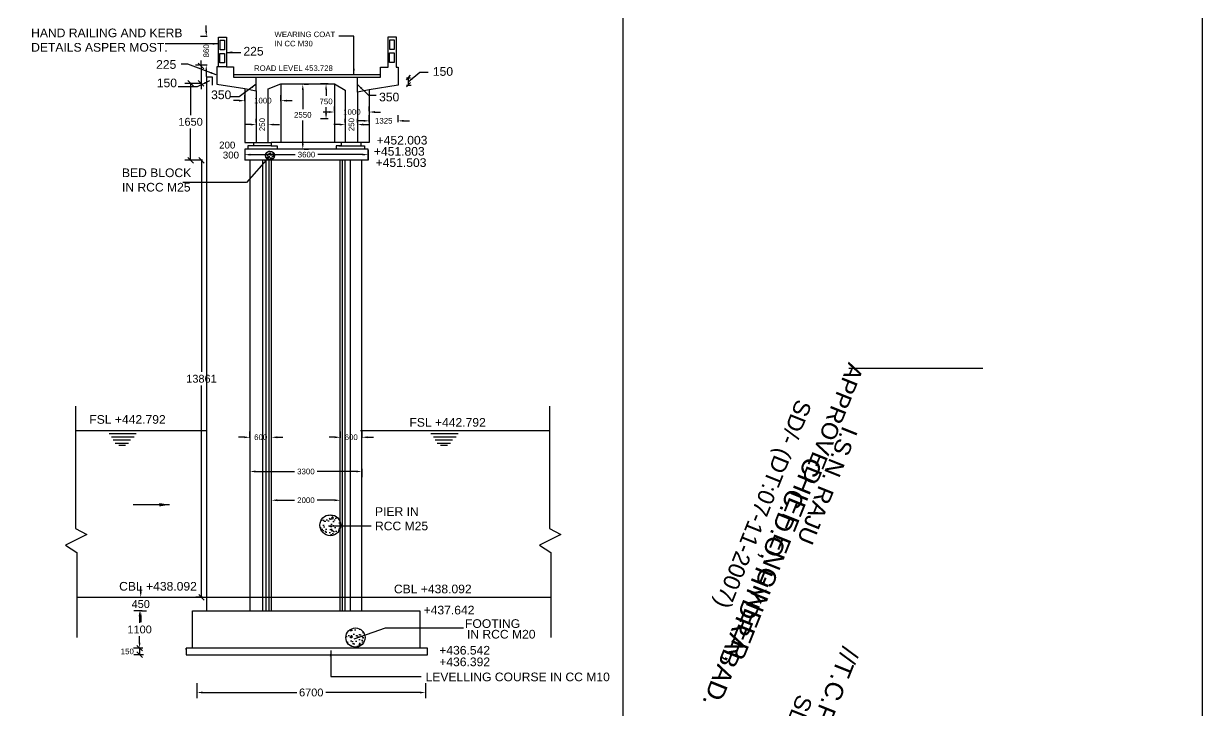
# Model space of a CAD drawing. Header units: inches. Extents: x 20242.6 to 20339.4, y 17527.6 to 17591.9.
# Drawn here: x 20301.82 to 20339.44, y 17546.74 to 17568.67 of the extents above; entities that cross this region are included whole.
import ezdxf

# ---------------------------------------------------------------- set-up
doc = ezdxf.new("R2010")
doc.units = ezdxf.units.IN
doc.header["$MEASUREMENT"] = 0
for name, color, linetype in [('DIMENSION', 255, 'Continuous'), ('DRAWING', 2, 'Continuous'), ('TEXT', 255, 'Continuous'), ('TXT', 7, 'Continuous'), ('TXT @ 1', 7, 'Continuous')]:
    doc.layers.add(name, color=color, linetype=linetype)
doc.styles.add('Notes', font='arial.ttf', dxfattribs={"height": 0.1})
doc.styles.get("Standard").update_dxf_attribs({"font": 'arial.ttf'})
doc.dimstyles.get("Standard").update_dxf_attribs({"dimtxt": 0.18, "dimasz": 0.18, "dimexe": 0.18, "dimexo": 0.0625, "dimgap": 0.09, "dimtad": 0, "dimtih": 1, "dimtoh": 1, "dimdec": 4, "dimzin": 0, "dimdsep": 46, "dimtxsty": 'Standard', "dimcen": 0.09, "dimadec": 0, "dimazin": 0, "dimtfac": 1, "dimtdec": 4, "dimtofl": 0, "dimtmove": 0, "dimatfit": 3, "dimfxl": 1, "dimtolj": 1, "dimtzin": 0, "dimarcsym": 0})
pattern_1 = [(50, (938.00174, -1251.65035), (0.3586300913, -0.0313760675), [0.0375, -0.4125]), (355, (938.00174, -1251.65035), (-0.069375667, 0.376096067), [0.03, -0.33]), (100.4514, (938.03163, -1251.65297), (0.289254691, 0.344719771), [0.031870095, -0.350571056]), (46.1842, (938.00174, -1251.55035), (0.533620524, -0.082759507), [0.05625, -0.61875]), (96.6356, (938.0462, -1251.55725), (0.467331353, 0.487058935), [0.047805144, -0.5258565]), (351.1842, (938.00174, -1251.55035), (0.467330973, 0.4870593), [0.045, -0.495]), (21, (938.05174, -1251.57535), (0.298453526, -0.2013094453), [0.0375, -0.4125]), (326, (938.05174, -1251.57535), (0.121657666, 0.3625750225), [0.03, -0.33]), (71.4514, (938.0766, -1251.59213), (0.4201113143, 0.1612652484), [0.031870095, -0.350571056]), (37.5, (938.00174, -1251.65035), (0.00607992766, 0.1664469269), [0, -0.326, 0, -0.335, 0, -0.33125]), (7.5, (938.00174, -1251.65035), (0.1315347687, 0.197205856), [0, -0.191, 0, -0.3185, 0, -0.12625]), (327.5, (937.89024, -1251.65035), (0.2669112181, -0.0112774359), [0, -0.125, 0, -0.39, 0, -0.5175]), (317.5, (937.84024, -1251.65035), (0.2915930847, 0.0500524912), [0, -0.1625, 0, -0.259, 0, -0.3675])]

# ---------------------------------------------------------------- blocks, each defined once
blk = doc.blocks.new('_Oblique')
at = {"color": 0, "linetype": 'ByBlock', "lineweight": -2}
blk.add_line((-0.5, -0.5), (0.5, 0.5), dxfattribs=at)
blk = doc.blocks.new('*D108')
at = {"layer": 'Defpoints', "color": 0, "transparency": 16777216}
for p in [(20305.666, 17549.917), (20305.526, 17548.726), (20305.666, 17548.726)]:
    blk.add_point(p, dxfattribs=at)
at = {"layer": 'DIMENSION', "color": 0, "lineweight": -2, "transparency": 16777216}
for p, q in [((20305.603, 17549.917), (20305.346, 17549.917)), ((20305.526, 17549.737), (20305.526, 17549.539)), ((20305.526, 17548.906), (20305.526, 17549.104)), ((20305.603, 17548.726), (20305.346, 17548.726))]:
    blk.add_line(p, q, dxfattribs=at)
at = {"layer": 'DIMENSION', "color": 0, "transparency": 16777216}
for points in [[(20305.496, 17549.737), (20305.556, 17549.737), (20305.526, 17549.917)], [(20305.496, 17548.906), (20305.556, 17548.906), (20305.526, 17548.726)]]:
    blk.add_solid(points, dxfattribs=at)
at = {"layer": 'DIMENSION', "color": 0, "transparency": 16777216, "insert": (20305.526, 17549.322), "char_height": 0.25, "attachment_point": 5}
blk.add_mtext('\\A1;1100', dxfattribs=at)
blk = doc.blocks.new('*D109')
at = {"layer": 'Defpoints', "color": 0, "transparency": 16777216}
for p in [(20308.882, 17564.69), (20312.82, 17564.69), (20312.82, 17564.483)]:
    blk.add_point(p, dxfattribs=at)
at = {"layer": 'DIMENSION', "color": 0, "lineweight": -2, "transparency": 16777216}
for p, q in [((20308.882, 17564.628), (20308.882, 17564.303)), ((20309.062, 17564.483), (20310.493, 17564.483)), ((20312.64, 17564.483), (20311.209, 17564.483)), ((20312.82, 17564.628), (20312.82, 17564.303))]:
    blk.add_line(p, q, dxfattribs=at)
at = {"layer": 'DIMENSION', "color": 0, "transparency": 16777216}
for points in [[(20309.062, 17564.513), (20309.062, 17564.453), (20308.882, 17564.483)], [(20312.64, 17564.513), (20312.64, 17564.453), (20312.82, 17564.483)]]:
    blk.add_solid(points, dxfattribs=at)
at = {"layer": 'DIMENSION', "color": 0, "transparency": 16777216, "insert": (20310.851, 17564.483), "char_height": 0.18, "attachment_point": 5}
blk.add_mtext('\\A1;3600', dxfattribs=at)
blk = doc.blocks.new('*D110')
at = {"layer": 'Defpoints', "color": 0, "transparency": 16777216}
for p in [(20309.043, 17555.381), (20309.736, 17555.459), (20309.736, 17555.381)]:
    blk.add_point(p, dxfattribs=at)
at = {"layer": 'DIMENSION', "color": 0, "lineweight": -2, "transparency": 16777216}
for p, q in [((20308.863, 17555.459), (20308.683, 17555.459)), ((20309.043, 17555.443), (20309.043, 17555.639)), ((20309.736, 17555.443), (20309.736, 17555.639)), ((20309.916, 17555.459), (20310.096, 17555.459))]:
    blk.add_line(p, q, dxfattribs=at)
at = {"layer": 'DIMENSION', "color": 0, "transparency": 16777216}
for points in [[(20308.863, 17555.489), (20308.863, 17555.429), (20309.043, 17555.459)], [(20309.916, 17555.489), (20309.916, 17555.429), (20309.736, 17555.459)]]:
    blk.add_solid(points, dxfattribs=at)
at = {"layer": 'DIMENSION', "color": 0, "transparency": 16777216, "insert": (20309.39, 17555.459), "char_height": 0.18, "attachment_point": 5}
blk.add_mtext('\\A1;600', dxfattribs=at)
blk = doc.blocks.new('*D111')
at = {"layer": 'Defpoints', "color": 0, "transparency": 16777216}
for p in [(20309.046, 17554.515), (20312.619, 17554.515), (20312.619, 17554.367)]:
    blk.add_point(p, dxfattribs=at)
at = {"layer": 'DIMENSION', "color": 0, "lineweight": -2, "transparency": 16777216}
for p, q in [((20309.046, 17554.452), (20309.046, 17554.187)), ((20309.226, 17554.367), (20310.474, 17554.367)), ((20312.439, 17554.367), (20311.191, 17554.367)), ((20312.619, 17554.452), (20312.619, 17554.187))]:
    blk.add_line(p, q, dxfattribs=at)
at = {"layer": 'DIMENSION', "color": 0, "transparency": 16777216}
for points in [[(20309.226, 17554.397), (20309.226, 17554.337), (20309.046, 17554.367)], [(20312.439, 17554.397), (20312.439, 17554.337), (20312.619, 17554.367)]]:
    blk.add_solid(points, dxfattribs=at)
at = {"layer": 'DIMENSION', "color": 0, "transparency": 16777216, "insert": (20310.833, 17554.367), "char_height": 0.18, "attachment_point": 5}
blk.add_mtext('\\A1;3300', dxfattribs=at)
blk = doc.blocks.new('*D112')
at = {"layer": 'Defpoints', "color": 0, "transparency": 16777216}
for p in [(20311.931, 17553.448), (20309.736, 17553.2), (20311.931, 17553.2)]:
    blk.add_point(p, dxfattribs=at)
at = {"layer": 'DIMENSION', "color": 0, "lineweight": -2, "transparency": 16777216}
for p, q in [((20309.736, 17553.263), (20309.736, 17553.628)), ((20309.916, 17553.448), (20310.473, 17553.448)), ((20311.751, 17553.448), (20311.193, 17553.448)), ((20311.931, 17553.263), (20311.931, 17553.628))]:
    blk.add_line(p, q, dxfattribs=at)
at = {"layer": 'DIMENSION', "color": 0, "transparency": 16777216}
for points in [[(20309.916, 17553.478), (20309.916, 17553.418), (20309.736, 17553.448)], [(20311.751, 17553.478), (20311.751, 17553.418), (20311.931, 17553.448)]]:
    blk.add_solid(points, dxfattribs=at)
at = {"layer": 'DIMENSION', "color": 0, "transparency": 16777216, "insert": (20310.833, 17553.448), "char_height": 0.18, "attachment_point": 5}
blk.add_mtext('\\A1;2000', dxfattribs=at)
blk = doc.blocks.new('*D113')
at = {"layer": 'Defpoints', "color": 0, "transparency": 16777216}
for p in [(20313.777, 17565.563), (20312.857, 17565.459), (20313.777, 17565.459)]:
    blk.add_point(p, dxfattribs=at)
at = {"layer": 'DIMENSION', "color": 0, "lineweight": -2, "transparency": 16777216}
for p, q in [((20312.677, 17565.563), (20312.497, 17565.563)), ((20312.857, 17565.521), (20312.857, 17565.743)), ((20313.777, 17565.521), (20313.777, 17565.743)), ((20313.957, 17565.563), (20314.137, 17565.563))]:
    blk.add_line(p, q, dxfattribs=at)
at = {"layer": 'DIMENSION', "color": 0, "transparency": 16777216}
for points in [[(20312.677, 17565.593), (20312.677, 17565.533), (20312.857, 17565.563)], [(20313.957, 17565.593), (20313.957, 17565.533), (20313.777, 17565.563)]]:
    blk.add_solid(points, dxfattribs=at)
at = {"layer": 'DIMENSION', "color": 0, "transparency": 16777216, "insert": (20313.317, 17565.563), "char_height": 0.18, "attachment_point": 5}
blk.add_mtext('\\A1;1325', dxfattribs=at)
blk = doc.blocks.new('*D127')
at = {"layer": 'Defpoints', "color": 0, "transparency": 16777216}
for p in [(20311.746, 17565.809), (20312.854, 17565.844), (20312.854, 17565.809)]:
    blk.add_point(p, dxfattribs=at)
at = {"layer": 'DIMENSION', "color": 0, "lineweight": -2, "transparency": 16777216}
for p, q in [((20311.746, 17565.872), (20311.746, 17566.024)), ((20312.854, 17565.872), (20312.854, 17566.024)), ((20311.566, 17565.844), (20311.386, 17565.844)), ((20313.034, 17565.844), (20313.214, 17565.844))]:
    blk.add_line(p, q, dxfattribs=at)
at = {"layer": 'DIMENSION', "color": 0, "transparency": 16777216}
for points in [[(20311.566, 17565.874), (20311.566, 17565.814), (20311.746, 17565.844)], [(20313.034, 17565.874), (20313.034, 17565.814), (20312.854, 17565.844)]]:
    blk.add_solid(points, dxfattribs=at)
at = {"layer": 'DIMENSION', "color": 0, "transparency": 16777216, "insert": (20312.3, 17565.844), "char_height": 0.18, "attachment_point": 5}
blk.add_mtext('\\A1;1000', dxfattribs=at)
blk = doc.blocks.new('*D114')
at = {"layer": 'Defpoints', "color": 0, "transparency": 16777216}
for p in [(20310.716, 17566.731), (20310.716, 17564.657), (20310.733, 17564.657)]:
    blk.add_point(p, dxfattribs=at)
at = {"layer": 'DIMENSION', "color": 0, "lineweight": -2, "transparency": 16777216}
for p, q in [((20310.779, 17566.731), (20310.913, 17566.731)), ((20310.733, 17566.551), (20310.733, 17565.936)), ((20310.733, 17564.837), (20310.733, 17565.572)), ((20310.779, 17564.657), (20310.913, 17564.657))]:
    blk.add_line(p, q, dxfattribs=at)
at = {"layer": 'DIMENSION', "color": 0, "transparency": 16777216}
for points in [[(20310.703, 17566.551), (20310.763, 17566.551), (20310.733, 17566.731)], [(20310.703, 17564.837), (20310.763, 17564.837), (20310.733, 17564.657)]]:
    blk.add_solid(points, dxfattribs=at)
at = {"layer": 'DIMENSION', "color": 0, "transparency": 16777216, "insert": (20310.733, 17565.754), "char_height": 0.18, "attachment_point": 5}
blk.add_mtext('\\A1;2550', dxfattribs=at)
blk = doc.blocks.new('*D115')
at = {"layer": 'Defpoints', "color": 0, "transparency": 16777216}
for p in [(20307.75, 17568.252), (20307.653, 17567.343), (20307.75, 17567.343)]:
    blk.add_point(p, dxfattribs=at)
at = {"layer": 'DIMENSION', "color": 0, "lineweight": -2, "transparency": 16777216}
for p, q in [((20307.653, 17568.432), (20307.653, 17568.612)), ((20307.687, 17568.252), (20307.473, 17568.252)), ((20307.687, 17567.343), (20307.473, 17567.343)), ((20307.653, 17567.163), (20307.653, 17566.983))]:
    blk.add_line(p, q, dxfattribs=at)
at = {"layer": 'DIMENSION', "color": 0, "transparency": 16777216}
for points in [[(20307.623, 17568.432), (20307.683, 17568.432), (20307.653, 17568.252)], [(20307.623, 17567.163), (20307.683, 17567.163), (20307.653, 17567.343)]]:
    blk.add_solid(points, dxfattribs=at)
at = {"layer": 'DIMENSION', "color": 0, "transparency": 16777216, "insert": (20307.653, 17567.797), "char_height": 0.18, "attachment_point": 5, "rotation": 90}
blk.add_mtext('\\A1;860', dxfattribs=at)
blk = doc.blocks.new('*D120')
at = {"layer": 'Defpoints', "color": 0, "transparency": 16777216}
for p in [(20307.596, 17564.302), (20307.501, 17550.351), (20307.596, 17550.351)]:
    blk.add_point(p, dxfattribs=at)
at = {"layer": 'DIMENSION', "color": 0, "lineweight": -2, "transparency": 16777216}
for p, q in [((20307.534, 17564.302), (20307.321, 17564.302)), ((20307.501, 17564.302), (20307.501, 17557.544)), ((20307.501, 17550.351), (20307.501, 17557.109)), ((20307.534, 17550.351), (20307.321, 17550.351))]:
    blk.add_line(p, q, dxfattribs=at)
at = {"layer": 'DIMENSION', "color": 0, "lineweight": -2, "transparency": 16777216, "xscale": 0.18, "yscale": 0.18, "zscale": 0.18}
for p, rotation in [((20307.501, 17564.302), 90), ((20307.501, 17550.351), 270)]:
    blk.add_blockref('_Oblique', p, dxfattribs=dict(at, rotation=rotation))
at = {"layer": 'DIMENSION', "color": 0, "transparency": 16777216, "insert": (20307.501, 17557.327), "char_height": 0.25, "attachment_point": 5}
blk.add_mtext('\\A1;13861', dxfattribs=at)
blk = doc.blocks.new('*D121')
at = {"layer": 'Defpoints', "color": 0, "transparency": 16777216}
for p in [(20305.629, 17550.346), (20305.524, 17549.917), (20305.562, 17549.917)]:
    blk.add_point(p, dxfattribs=at)
at = {"layer": 'DIMENSION', "color": 0, "lineweight": -2, "transparency": 16777216}
for p, q in [((20305.562, 17550.526), (20305.562, 17550.706)), ((20305.567, 17550.346), (20305.382, 17550.346)), ((20305.562, 17549.737), (20305.562, 17549.557)), ((20305.587, 17549.917), (20305.742, 17549.917))]:
    blk.add_line(p, q, dxfattribs=at)
at = {"layer": 'DIMENSION', "color": 0, "transparency": 16777216}
for points in [[(20305.532, 17550.526), (20305.592, 17550.526), (20305.562, 17550.346)], [(20305.532, 17549.737), (20305.592, 17549.737), (20305.562, 17549.917)]]:
    blk.add_solid(points, dxfattribs=at)
at = {"layer": 'DIMENSION', "color": 0, "transparency": 16777216, "insert": (20305.562, 17550.132), "char_height": 0.25, "attachment_point": 5}
blk.add_mtext('\\A1;450', dxfattribs=at)
blk = doc.blocks.new('*D122')
at = {"layer": 'Defpoints', "color": 0, "transparency": 16777216}
for p in [(20311.933, 17555.381), (20312.625, 17555.459), (20312.625, 17555.381)]:
    blk.add_point(p, dxfattribs=at)
at = {"layer": 'DIMENSION', "color": 0, "lineweight": -2, "transparency": 16777216}
for p, q in [((20311.753, 17555.459), (20311.573, 17555.459)), ((20311.933, 17555.443), (20311.933, 17555.639)), ((20312.625, 17555.443), (20312.625, 17555.639)), ((20312.805, 17555.459), (20312.985, 17555.459))]:
    blk.add_line(p, q, dxfattribs=at)
at = {"layer": 'DIMENSION', "color": 0, "transparency": 16777216}
for points in [[(20311.753, 17555.489), (20311.753, 17555.429), (20311.933, 17555.459)], [(20312.805, 17555.489), (20312.805, 17555.429), (20312.625, 17555.459)]]:
    blk.add_solid(points, dxfattribs=at)
at = {"layer": 'DIMENSION', "color": 0, "transparency": 16777216, "insert": (20312.279, 17555.459), "char_height": 0.18, "attachment_point": 5}
blk.add_mtext('\\A1;600', dxfattribs=at)
blk = doc.blocks.new('*D123')
at = {"layer": 'Defpoints', "color": 0, "transparency": 16777216}
for p in [(20307.357, 17547.672), (20314.649, 17547.672), (20314.649, 17547.31)]:
    blk.add_point(p, dxfattribs=at)
at = {"layer": 'DIMENSION', "color": 0, "lineweight": -2, "transparency": 16777216}
for p, q in [((20307.357, 17547.61), (20307.357, 17547.13)), ((20314.649, 17547.61), (20314.649, 17547.13)), ((20307.537, 17547.31), (20310.54, 17547.31)), ((20314.469, 17547.31), (20311.467, 17547.31))]:
    blk.add_line(p, q, dxfattribs=at)
at = {"layer": 'DIMENSION', "color": 0, "transparency": 16777216}
for points in [[(20307.537, 17547.34), (20307.537, 17547.28), (20307.357, 17547.31)], [(20314.469, 17547.34), (20314.469, 17547.28), (20314.649, 17547.31)]]:
    blk.add_solid(points, dxfattribs=at)
at = {"layer": 'DIMENSION', "color": 0, "transparency": 16777216, "insert": (20311.003, 17547.31), "char_height": 0.25, "attachment_point": 5}
blk.add_mtext('\\A1;6700', dxfattribs=at)
blk = doc.blocks.new('*D124')
at = {"layer": 'Defpoints', "color": 0, "transparency": 16777216}
for p in [(20309.249, 17565.443), (20309.629, 17565.443), (20309.629, 17565.443)]:
    blk.add_point(p, dxfattribs=at)
at = {"layer": 'DIMENSION', "color": 0, "lineweight": -2, "transparency": 16777216}
for p, q in [((20309.249, 17565.505), (20309.249, 17565.623)), ((20309.629, 17565.505), (20309.629, 17565.623)), ((20309.069, 17565.443), (20308.889, 17565.443)), ((20309.809, 17565.443), (20309.989, 17565.443))]:
    blk.add_line(p, q, dxfattribs=at)
at = {"layer": 'DIMENSION', "color": 0, "transparency": 16777216}
for points in [[(20309.069, 17565.473), (20309.069, 17565.413), (20309.249, 17565.443)], [(20309.809, 17565.473), (20309.809, 17565.413), (20309.629, 17565.443)]]:
    blk.add_solid(points, dxfattribs=at)
at = {"layer": 'DIMENSION', "color": 0, "transparency": 16777216, "insert": (20309.439, 17565.443), "char_height": 0.18, "attachment_point": 5, "rotation": 90}
blk.add_mtext('\\A1;250', dxfattribs=at)
blk = doc.blocks.new('*D125')
at = {"layer": 'Defpoints', "color": 0, "transparency": 16777216}
for p in [(20308.883, 17566.124), (20310.035, 17566.207), (20310.035, 17566.124)]:
    blk.add_point(p, dxfattribs=at)
at = {"layer": 'DIMENSION', "color": 0, "lineweight": -2, "transparency": 16777216}
for p, q in [((20308.883, 17566.186), (20308.883, 17566.387)), ((20310.035, 17566.186), (20310.035, 17566.387)), ((20308.703, 17566.207), (20308.523, 17566.207)), ((20310.215, 17566.207), (20310.395, 17566.207))]:
    blk.add_line(p, q, dxfattribs=at)
at = {"layer": 'DIMENSION', "color": 0, "transparency": 16777216}
for points in [[(20308.703, 17566.237), (20308.703, 17566.177), (20308.883, 17566.207)], [(20310.215, 17566.237), (20310.215, 17566.177), (20310.035, 17566.207)]]:
    blk.add_solid(points, dxfattribs=at)
at = {"layer": 'DIMENSION', "color": 0, "transparency": 16777216, "insert": (20309.459, 17566.207), "char_height": 0.18, "attachment_point": 5}
blk.add_mtext('\\A1;1000', dxfattribs=at)
blk = doc.blocks.new('*D126')
at = {"layer": 'Defpoints', "color": 0, "transparency": 16777216}
for p in [(20312.088, 17565.443), (20312.483, 17565.443), (20312.483, 17565.443)]:
    blk.add_point(p, dxfattribs=at)
at = {"layer": 'DIMENSION', "color": 0, "lineweight": -2, "transparency": 16777216}
for p, q in [((20312.088, 17565.505), (20312.088, 17565.623)), ((20312.483, 17565.505), (20312.483, 17565.623)), ((20311.908, 17565.443), (20311.728, 17565.443)), ((20312.663, 17565.443), (20312.843, 17565.443))]:
    blk.add_line(p, q, dxfattribs=at)
at = {"layer": 'DIMENSION', "color": 0, "transparency": 16777216}
for points in [[(20311.908, 17565.473), (20311.908, 17565.413), (20312.088, 17565.443)], [(20312.663, 17565.473), (20312.663, 17565.413), (20312.483, 17565.443)]]:
    blk.add_solid(points, dxfattribs=at)
at = {"layer": 'DIMENSION', "color": 0, "transparency": 16777216, "insert": (20312.286, 17565.443), "char_height": 0.18, "attachment_point": 5, "rotation": 90}
blk.add_mtext('\\A1;250', dxfattribs=at)
blk = doc.blocks.new('*D128')
at = {"layer": 'Defpoints', "color": 0, "transparency": 16777216}
for p in [(20311.606, 17566.744), (20311.476, 17565.622), (20311.606, 17565.622)]:
    blk.add_point(p, dxfattribs=at)
at = {"layer": 'DIMENSION', "color": 0, "lineweight": -2, "transparency": 16777216}
for p, q in [((20311.544, 17566.744), (20311.296, 17566.744)), ((20311.476, 17566.564), (20311.476, 17566.365)), ((20311.476, 17565.802), (20311.476, 17566.001)), ((20311.544, 17565.622), (20311.296, 17565.622))]:
    blk.add_line(p, q, dxfattribs=at)
at = {"layer": 'DIMENSION', "color": 0, "transparency": 16777216}
for points in [[(20311.446, 17566.564), (20311.506, 17566.564), (20311.476, 17566.744)], [(20311.446, 17565.802), (20311.506, 17565.802), (20311.476, 17565.622)]]:
    blk.add_solid(points, dxfattribs=at)
at = {"layer": 'DIMENSION', "color": 0, "transparency": 16777216, "insert": (20311.476, 17566.183), "char_height": 0.18, "attachment_point": 5}
blk.add_mtext('\\A1;750', dxfattribs=at)
blk = doc.blocks.new('*D137')
at = {"layer": 'Defpoints', "color": 0, "transparency": 16777216}
for p in [(20307.564, 17566.759), (20307.153, 17564.302), (20307.564, 17564.302)]:
    blk.add_point(p, dxfattribs=at)
at = {"layer": 'DIMENSION', "color": 0, "lineweight": -2, "transparency": 16777216}
for p, q in [((20307.501, 17566.759), (20306.973, 17566.759)), ((20307.153, 17566.759), (20307.153, 17565.748)), ((20307.153, 17564.302), (20307.153, 17565.313)), ((20307.501, 17564.302), (20306.973, 17564.302))]:
    blk.add_line(p, q, dxfattribs=at)
at = {"layer": 'DIMENSION', "color": 0, "lineweight": -2, "transparency": 16777216, "xscale": 0.18, "yscale": 0.18, "zscale": 0.18}
for p, rotation in [((20307.153, 17566.759), 90), ((20307.153, 17564.302), 270)]:
    blk.add_blockref('_Oblique', p, dxfattribs=dict(at, rotation=rotation))
at = {"layer": 'DIMENSION', "color": 0, "transparency": 16777216, "insert": (20307.153, 17565.531), "char_height": 0.25, "attachment_point": 5}
blk.add_mtext('\\A1;1650', dxfattribs=at)

msp = doc.modelspace()

# ---------------------------------------------------------------- hatches: boundary and pattern name
at = {"layer": 'DIMENSION'}
h = msp.add_hatch(dxfattribs=at)
h.set_pattern_fill('AR-CONC', color=256, style=0)
h.set_pattern_definition([(50, (938.002, -1251.6504), (7.1726018, -0.6275213), [0.75, -8.25]), (355, (938.002, -1251.65), (-1.3875133, 7.5219213), [0.6, -6.6]), (100.4514, (938.5995, -1251.7026), (5.7850938, 6.8943954), [0.6374019, -7.0114211]), (46.1842, (938.002, -1249.65), (10.6724105, -1.65519), [1.125, -12.375]), (96.6356, (938.891, -1249.788), (9.346627, 9.7411787), [0.956103, -10.51713]), (351.1842, (938.002, -1249.65), (9.3466195, 9.741186), [0.9, -9.9]), (21, (939.002, -1250.1504), (5.9690705, -4.0261889), [0.75, -8.25]), (326, (939.002, -1250.15), (2.4331533, 7.2515005), [0.6, -6.6]), (71.4514, (939.499, -1250.486), (8.4022263, 3.225305), [0.6374019, -7.0114211]), (37.5, (938.0017, -1251.6504), (0.12159855, 3.32893854), [0, -6.52, 0, -6.7, 0, -6.625]), (7.5, (938.0017, -1251.6504), (2.63069537, 3.9441171), [0, -3.82, 0, -6.37, 0, -2.525]), (327.5, (935.7717, -1251.6504), (5.33822436, -0.22554872), [0, -2.5, 0, -7.8, 0, -10.35]), (317.5, (934.7717, -1251.6504), (5.8318617, 1.0010498), [0, -3.25, 0, -5.18, 0, -7.35])])
edge = h.paths.add_edge_path()
edge.add_arc((20311.61208, 17552.65057), 0.33309, 0, 360)
h = msp.add_hatch(dxfattribs=at)
h.set_pattern_fill('AR-CONC', color=256, scale=0.05, style=0)
h.set_pattern_definition(pattern_1)
edge = h.paths.add_edge_path()
edge.add_arc((20311.61208, 17552.65057), 0.33309, 0, 360)
at = {"layer": 'DRAWING'}
h = msp.add_hatch(dxfattribs=at)
h.set_pattern_fill('AR-CONC', color=256, scale=0.025, style=0)
h.set_pattern_definition([(50, (938.00174, -1251.65035), (0.17931504565, -0.01568803375), [0.01875, -0.20625]), (355, (938.00174, -1251.65035), (-0.0346878334, 0.1880480334), [0.015, -0.165]), (100.4514, (938.01669, -1251.65166), (0.1446273454, 0.1723598855), [0.0159350475, -0.175285528]), (46.1842, (938.00174, -1251.60035), (0.2668102622, -0.0413797536), [0.028125, -0.309375]), (96.6356, (938.02398, -1251.6038), (0.2336656764, 0.2435294677), [0.023902572, -0.26292825]), (351.1842, (938.00174, -1251.60035), (0.2336654863, 0.2435296502), [0.0225, -0.2475]), (21, (938.02674, -1251.61285), (0.149226763, -0.1006547227), [0.01875, -0.20625]), (326, (938.02674, -1251.61285), (0.060828833, 0.1812875113), [0.015, -0.165]), (71.4514, (938.03918, -1251.62124), (0.2100556571, 0.0806326242), [0.0159350475, -0.175285528]), (37.5, (938.001744, -1251.65035), (0.00303996383, 0.08322346346), [0, -0.163, 0, -0.1675, 0, -0.165625]), (7.5, (938.00174, -1251.65035), (0.06576738436, 0.09860292797), [0, -0.0955, 0, -0.15925, 0, -0.063125]), (327.5, (937.945994, -1251.65035), (0.13345560904, -0.00563871793), [0, -0.0625, 0, -0.195, 0, -0.25875]), (317.5, (937.92099, -1251.65035), (0.14579654234, 0.0250262456), [0, -0.08125, 0, -0.1295, 0, -0.18375])])
edge = h.paths.add_edge_path()
edge.add_arc((20309.68715, 17564.45353), 0.13882, 0, 360)
h = msp.add_hatch(dxfattribs=at)
h.set_pattern_fill('AR-CONC', color=256, scale=0.05, style=0)
h.set_pattern_definition(pattern_1)
edge = h.paths.add_edge_path()
edge.add_arc((20312.41318, 17549.06444), 0.3063, 0, 360)

# ---------------------------------------------------------------- linework, layer by layer
at = {"layer": 'DIMENSION'}
for p, q in [((20307.48783, 17567.31231), (20307.48783, 17567.49231)), ((20307.42533, 17567.34027), (20307.30783, 17567.34027)), ((20307.42533, 17566.75917), (20307.30783, 17566.75917)), ((20307.48783, 17566.75917), (20307.48783, 17566.57917)), ((20305.6328, 17548.726), (20305.33113, 17548.726)), ((20305.52605, 17548.726), (20305.52605, 17548.51566)), ((20305.64772, 17548.51566), (20305.34605, 17548.51566))]:
    msp.add_line(p, q, dxfattribs=at)
for points in [[(20314.04796, 17566.8768), (20314.17404, 17567.01871)], [(20314.04317, 17566.93739), (20314.17404, 17566.93739)], [(20314.04796, 17566.64552), (20314.17404, 17566.78743)], [(20314.09903, 17566.9342), (20314.09903, 17566.69981)]]:
    msp.add_lwpolyline(points, dxfattribs=at)
at = {"layer": 'DRAWING'}
for points in [[(20339.4431, 17591.91388), (20242.62044, 17591.91388), (20242.62044, 17527.63281), (20339.4431, 17527.63281)], [(20308.03935, 17568.23369), (20308.2983, 17568.23369), (20308.2983, 17567.28695), (20308.03935, 17567.28695), (20308.03935, 17568.23369)], [(20308.0967, 17568.13696), (20308.23487, 17568.13696), (20308.23487, 17567.83022), (20308.0967, 17567.83022)], [(20313.50807, 17568.15123), (20313.64623, 17568.15123), (20313.64623, 17567.84449), (20313.50807, 17567.84449)], [(20308.09085, 17567.71775), (20308.23493, 17567.71775), (20308.23493, 17567.41347), (20308.09085, 17567.41347)], [(20313.50222, 17567.73203), (20313.64629, 17567.73203), (20313.64629, 17567.42774), (20313.50222, 17567.42774)], [(20307.01693, 17548.726), (20307.01693, 17548.68621), (20307.01693, 17548.51566), (20314.71008, 17548.51566), (20314.71008, 17548.726), (20307.01693, 17548.726)]]:
    msp.add_lwpolyline(points, close=True, dxfattribs=at)
for points in [[(20320.94995, 17591.91388), (20320.94995, 17541.2126)], [(20308.2983, 17567.28695), (20308.51827, 17567.28695), (20308.51827, 17566.95717), (20313.2152, 17566.95717), (20313.2152, 17567.2776), (20313.46195, 17567.2776), (20313.46195, 17568.24796), (20313.70966, 17568.24796), (20313.70966, 17567.2776), (20313.77348, 17567.2776), (20313.77348, 17566.70636), (20312.85658, 17566.55033), (20312.85658, 17564.87483), (20312.58998, 17564.87483), (20312.5912, 17564.76209), (20312.70257, 17564.76271), (20312.70206, 17564.65652)], [(20307.48783, 17567.34292), (20307.48783, 17566.75917)], [(20308.03935, 17567.28695), (20307.98765, 17567.28695), (20307.98765, 17566.73381), (20308.8827, 17566.5975), (20308.8827, 17564.87483), (20309.16461, 17564.87483), (20309.16461, 17564.76229), (20308.98158, 17564.76229), (20308.98158, 17564.65652), (20308.88179, 17564.65652), (20308.88179, 17564.31466), (20309.04326, 17564.31466), (20309.04326, 17549.91738)], [(20308.51827, 17567.04229), (20313.2152, 17567.04229)], [(20307.67425, 17549.91738), (20307.67425, 17566.96335), (20307.8408, 17566.96335), (20307.8408, 17566.7068)], [(20309.24935, 17566.51859), (20309.24935, 17566.95717)], [(20309.62894, 17564.87483), (20309.62894, 17566.58201), (20310.03526, 17566.74368), (20311.74562, 17566.74368), (20311.74562, 17564.87483)], [(20310.03526, 17566.74368), (20310.03526, 17564.87483)], [(20311.74562, 17566.74368), (20312.08791, 17566.54478), (20312.08791, 17564.87483)], [(20312.4833, 17566.48042), (20312.4833, 17566.95717)], [(20308.8827, 17566.5975), (20309.24935, 17566.51859), (20309.24935, 17564.87483)], [(20312.85658, 17566.55033), (20312.4833, 17566.48042), (20312.4833, 17564.87483)], [(20309.16461, 17564.87483), (20309.72729, 17564.87483), (20309.72729, 17564.76229), (20309.16461, 17564.76229)], [(20312.58998, 17564.87483), (20309.72729, 17564.87483)], [(20309.72729, 17564.76229), (20309.91835, 17564.76229), (20309.91835, 17564.65652)], [(20311.96143, 17564.87361), (20311.96143, 17564.76209), (20311.80089, 17564.76209), (20311.80089, 17564.65652)], [(20311.88116, 17564.76209), (20312.5912, 17564.76209)], [(20309.04326, 17564.31466), (20312.82007, 17564.31466), (20312.82007, 17564.65652), (20308.98158, 17564.65652)], [(20309.45317, 17549.91738), (20309.45317, 17564.31466)], [(20309.56109, 17549.91738), (20309.56109, 17564.31466)], [(20309.66345, 17549.91738), (20309.66345, 17564.31466)], [(20309.73577, 17549.91738), (20309.73577, 17564.31466)], [(20311.93077, 17549.91738), (20311.93077, 17564.31466)], [(20312.00498, 17549.91738), (20312.00498, 17564.31466)], [(20312.08256, 17549.91738), (20312.08256, 17564.31466)], [(20312.25459, 17549.91738), (20312.25459, 17564.31466)], [(20312.61895, 17549.91738), (20312.61895, 17564.31466)], [(20303.48044, 17556.45367), (20303.48044, 17552.54746), (20303.84446, 17552.35298), (20303.16054, 17552.00924), (20303.52676, 17551.78374), (20303.52676, 17549.06357)], [(20318.60306, 17556.45367), (20318.60306, 17552.54746), (20318.96708, 17552.35298), (20318.28316, 17552.00924), (20318.64938, 17551.78374), (20318.64938, 17549.06357)], [(20303.48044, 17555.67995), (20307.67425, 17555.67995)], [(20304.54983, 17555.58505), (20305.42069, 17555.58505)], [(20304.62755, 17555.46942), (20305.35076, 17555.46942)], [(20304.68053, 17555.37415), (20305.2395, 17555.37415)], [(20312.57749, 17555.67995), (20318.60306, 17555.67995)], [(20314.82403, 17555.58505), (20315.69489, 17555.58505)], [(20314.90175, 17555.46942), (20315.62496, 17555.46942)], [(20314.95473, 17555.37415), (20315.51369, 17555.37415)], [(20304.74941, 17555.27622), (20305.17062, 17555.27622)], [(20304.85802, 17555.20477), (20305.08055, 17555.20477)], [(20315.02361, 17555.27622), (20315.44482, 17555.27622)], [(20315.13222, 17555.20477), (20315.35475, 17555.20477)], [(20303.52676, 17550.35129), (20318.64938, 17550.35129)], [(20307.21575, 17548.726), (20307.21575, 17549.91738), (20314.46821, 17549.91738), (20314.46821, 17548.726)], [(20307.01693, 17548.68621), (20307.01693, 17548.726)]]:
    msp.add_lwpolyline(points, dxfattribs=at)
for centre, radius in [((20309.68715, 17564.45353), 0.13882), ((20311.61208, 17552.65057), 0.33309), ((20312.41318, 17549.06444), 0.3063)]:
    msp.add_circle(centre, radius, dxfattribs=at)
at = {"layer": 'TEXT'}
msp.add_lwpolyline([(20314.03838, 17566.703), (20314.19639, 17566.703)], dxfattribs=at)
at = {"layer": 'TXT'}
for p, q in [((20328.15566, 17557.66581), (20332.43651, 17557.66581)), ((20328.15788, 17557.6709), (20332.43873, 17557.6709))]:
    msp.add_line(p, q, dxfattribs=at)

# ---------------------------------------------------------------- block references
at = {"layer": 'DIMENSION'}
for p, xscale, yscale, zscale, rotation in [((20307.48783, 17567.31231), 0.18, 0.18, 0.18, 270), ((20307.48783, 17566.75917), 0.18, 0.18, 0.18, 90), ((20305.52605, 17548.726), 0.180000000000291, 0.180000000000291, 0.180000000000291, 90), ((20305.52605, 17548.51566), 0.180000000000291, 0.180000000000291, 0.180000000000291, 270)]:
    msp.add_blockref('_Oblique', p, dxfattribs=dict(at, xscale=xscale, yscale=yscale, zscale=zscale, rotation=rotation))

# ---------------------------------------------------------------- texts
at = {"layer": 'DIMENSION', "insert": (20305.13291, 17548.62206), "char_height": 0.18, "attachment_point": 5}
msp.add_mtext('150', dxfattribs=at)
at = {"layer": 'TEXT'}
for s, p in [('FOOTING', (20315.91127, 17549.37274)), ('IN RCC M20', (20315.97209, 17549.0332)), ('LEVELLING COURSE IN CC M10', (20314.65098, 17547.66974))]:
    msp.add_text(s, height=0.27648, dxfattribs=at).set_placement(p)
at = {"layer": 'TEXT', "attachment_point": 1}
for s, insert, char_height, width in [('HAND RAILING AND KERB\\PDETAILS ASPER MOST.', (20302.06499, 17568.50865), 0.27648, 4.7980421), ('WEARING COAT\\PIN CC M30', (20309.83124, 17568.41306), 0.1769472, 3.070747), ('225', (20308.83981, 17567.92457), 0.27648, 4.7980421), ('225', (20306.05297, 17567.50031), 0.27648, 4.7980421), ('ROAD LEVEL 453.728', (20309.17785, 17567.3334), 0.1769472, 3.070747), ('150', (20314.88466, 17567.27674), 0.27648, 4.7980421), ('150', (20306.07454, 17566.91144), 0.27648, 4.7980421), ('350', (20307.80765, 17566.53248), 0.27648, 4.7980421), ('350', (20313.16895, 17566.46111), 0.27648, 4.7980421), ('200', (20308.06503, 17564.90018), 0.221184, 3.8384337), ('+451.803', (20313.00271, 17564.72673), 0.27648, 4.7980421), ('+452.003', (20313.08929, 17565.08244), 0.27648, 4.7980421), ('300', (20308.18225, 17564.58133), 0.221184, 3.8384337), ('+451.503', (20313.05801, 17564.36757), 0.27648, 4.7980421), ('BED BLOCK\\PIN RCC M25', (20304.96301, 17564.04264), 0.27648, 4.7980421), ('FSL +442.792', (20303.9218, 17556.16702), 0.27648, 4.7980421), ('FSL +442.792', (20314.1365, 17556.07363), 0.27648, 4.7980421), ('PIER IN\\PRCC M25', (20313.0379, 17553.22677), 0.27648, 4.7980421), ('CBL +438.092', (20304.87349, 17550.83965), 0.27648, 4.7980421), ('CBL +438.092', (20313.64198, 17550.75391), 0.27648, 4.7980421), ('+437.642', (20314.59006, 17550.08029), 0.27648, 4.7980421), ('+436.542', (20315.08857, 17548.79733), 0.27648, 4.7980421), ('+436.392', (20315.08857, 17548.42718), 0.27648, 4.7980421)]:
    msp.add_mtext(s, dxfattribs=dict(at, insert=insert, char_height=char_height, width=width))
at = {"layer": 'TXT @ 1', "style": 'Notes'}
for s, height, p in [('APPROVED ', 0.525, (20328.15408, 17557.87318)), ('APPROVED ', 0.525, (20328.15631, 17557.87827)), ('SD/- (DT:07-11-2007)', 0.525, (20326.50116, 17556.70919)), ('I.S.N. RAJU', 0.525, (20327.96613, 17555.84143)), ('I.S.N. RAJU', 0.525, (20327.96836, 17555.84652)), ('CHIEF ENGINEER,', 0.5775, (20326.78698, 17554.86861)), ('CHIEF ENGINEER,', 0.5775, (20326.78921, 17554.8737)), ('C.D.O, HYDRABAD.', 0.5775, (20326.22366, 17553.86061)), ('C.D.O, HYDRABAD.', 0.5775, (20326.22588, 17553.8657)), ('//T.C.F//', 0.5775, (20327.96645, 17548.81888)), ('SD/- (DT:24-11-2007)', 0.525, (20326.5314, 17547.28554))]:
    msp.add_text(s, height=height, rotation=248.185399, dxfattribs=at).set_placement(p)

# ---------------------------------------------------------------- dimensions: what is measured, and where the dimension line sits
at = {"layer": 'DIMENSION'}
dim = msp.add_linear_dim(base=(20307.65265, 17567.34292), p1=(20307.74986, 17568.25177), p2=(20307.74986, 17567.34292), angle=90, text='860', dimstyle='Standard', dxfattribs=at)
dim.commit()
dim.dimension.update_dxf_attribs({"geometry": '*D115', "text_midpoint": (20307.65265, 17567.79735), "text_rotation": 90})
for base, p1, p2, angle, text, override, picture, middle, dimtype in [((20307.15332, 17564.3022), (20307.56366, 17566.75917), (20307.56366, 17564.3022), 270, '1650', {"dimtxt": 0.25, "dimblk1": 'Oblique', "dimblk2": 'Oblique', "dimsah": 1}, '*D137', (20307.15332, 17565.53068), 161), ((20305.56165, 17549.91738), (20305.6295, 17550.34625), (20305.52408, 17549.91738), 90, '450', {"dimtxt": 0.25}, '*D121', (20305.56165, 17550.13181), 160)]:
    dim = msp.add_linear_dim(base=base, p1=p1, p2=p2, angle=angle, text=text, dimstyle='Standard', override=override, dxfattribs=at)
    dim.commit()
    dim.dimension.update_dxf_attribs({"geometry": picture, "text_midpoint": middle, "dimtype": dimtype})
dim = msp.add_linear_dim(base=(20310.73304, 17564.65652), p1=(20310.71629, 17566.7306), p2=(20310.71629, 17564.65652), angle=90, text='2550', dimstyle='Standard', dxfattribs=at)
dim.commit()
dim.dimension.update_dxf_attribs({"geometry": '*D114', "text_midpoint": (20310.73304, 17565.75413), "dimtype": 160})
for p1, p2, distance, text, picture, middle in [((20311.60616, 17566.74368), (20311.60616, 17565.62214), -0.12992, '750', '*D128', (20311.47624, 17566.18291)), ((20308.8827, 17566.12379), (20310.03526, 17566.12379), 0.08354, '1000', '*D125', (20309.45898, 17566.20733))]:
    dim = msp.add_aligned_dim(p1=p1, p2=p2, distance=distance, text=text, dimstyle='Standard', dxfattribs=at)
    dim.commit()
    dim.dimension.update_dxf_attribs({"geometry": picture, "text_midpoint": middle})
for base, p1, p2, text, picture, middle in [((20312.85419, 17565.84357), (20311.74562, 17565.80926), (20312.85419, 17565.80926), '1000', '*D127', (20312.2999, 17565.84357)), ((20313.77716, 17565.56303), (20312.85658, 17565.45854), (20313.77716, 17565.45854), '1325', '*D113', (20313.31687, 17565.56303)), ((20312.82007, 17564.48254), (20308.88179, 17564.69036), (20312.82007, 17564.69036), '3600', '*D109', (20310.85093, 17564.48254)), ((20309.73577, 17555.45912), (20309.04326, 17555.38062), (20309.73577, 17555.38062), '600', '*D110', (20309.38952, 17555.45912)), ((20312.62536, 17555.45912), (20311.93285, 17555.38062), (20312.62536, 17555.38062), '600', '*D122', (20312.27911, 17555.45912)), ((20312.61895, 17554.36674), (20309.04615, 17554.51488), (20312.61895, 17554.51488), '3300', '*D111', (20310.83255, 17554.36674)), ((20311.93077, 17553.44847), (20309.73577, 17553.20036), (20311.93077, 17553.20036), '2000', '*D112', (20310.83327, 17553.44847))]:
    dim = msp.add_linear_dim(base=base, p1=p1, p2=p2, text=text, dimstyle='Standard', dxfattribs=at)
    dim.commit()
    dim.dimension.update_dxf_attribs({"geometry": picture, "text_midpoint": middle})
for p1, p2, picture, middle in [((20309.24935, 17565.44255), (20309.62894, 17565.44255), '*D124', (20309.43914, 17565.44255)), ((20312.08791, 17565.44255), (20312.4833, 17565.44255), '*D126', (20312.28561, 17565.44255))]:
    dim = msp.add_aligned_dim(p1=p1, p2=p2, distance=0, text='250', dimstyle='Standard', dxfattribs=at)
    dim.commit()
    dim.dimension.update_dxf_attribs({"geometry": picture, "text_midpoint": middle, "text_rotation": 90})
for base, p1, p2, text, override, picture, middle in [((20307.50116, 17550.35129), (20307.59622, 17564.3022), (20307.59622, 17550.35129), '13861', {"dimtxt": 0.25, "dimblk1": 'Oblique', "dimblk2": 'Oblique', "dimsah": 1}, '*D120', (20307.50116, 17557.32674)), ((20305.52605, 17548.726), (20305.66551, 17549.91738), (20305.66551, 17548.726), '1100', {"dimtxt": 0.25}, '*D108', (20305.52605, 17549.32169))]:
    dim = msp.add_linear_dim(base=base, p1=p1, p2=p2, angle=90, text=text, dimstyle='Standard', override=override, dxfattribs=at)
    dim.commit()
    dim.dimension.update_dxf_attribs({"geometry": picture, "text_midpoint": middle})
dim = msp.add_linear_dim(base=(20314.64931, 17547.30983), p1=(20307.35687, 17547.67204), p2=(20314.64931, 17547.67204), text='6700', dimstyle='Standard', override={"dimtxt": 0.25}, dxfattribs=at)
dim.commit()
dim.dimension.update_dxf_attribs({"geometry": '*D123', "text_midpoint": (20311.00309, 17547.30983)})

# ---------------------------------------------------------------- leaders
for points in [[(20312.36452, 17567.04549), (20312.36452, 17568.26336), (20311.88243, 17568.26336)], [(20308.30136, 17567.74978), (20308.75468, 17567.74978)], [(20307.96918, 17567.03494), (20307.06342, 17567.37056), (20306.8507, 17567.37056)], [(20314.09769, 17566.80374), (20314.46998, 17567.11198), (20314.72978, 17567.11198)], [(20307.75556, 17566.84189), (20307.35832, 17566.64344), (20306.75451, 17566.64344)], [(20309.24935, 17566.73788), (20308.70777, 17566.32812), (20308.4027, 17566.32812)]]:
    msp.add_leader(points, dimstyle='Standard', override={"dimgap": 0.09, "dimtad": 0}, dxfattribs=at)
for points in [[(20308.03257, 17568.02029), (20306.34489, 17568.02029)], [(20312.36856, 17549.02609), (20313.37162, 17549.37638), (20315.85895, 17549.37638)]]:
    msp.add_leader(points, dimstyle='Standard', dxfattribs=at)
at = {"layer": 'DRAWING'}
for points, override in [([(20312.4833, 17566.71879), (20312.82627, 17566.38226), (20313.07891, 17566.38226)], {"dimgap": 0.09, "dimtad": 0}), ([(20309.65067, 17564.40142), (20308.93353, 17563.59348), (20306.91071, 17563.59348)], {"dimgap": 0.09, "dimtad": 0}), ([(20306.48473, 17553.30521), (20305.32009, 17553.30521)], {"dimasz": 0.333333, "dimgap": 0.09, "dimtad": 0}), ([(20311.54988, 17552.62788), (20312.915, 17552.62788)], {"dimgap": 0.09, "dimtad": 0}), ([(20311.62448, 17548.64644), (20311.62448, 17547.82324), (20314.50749, 17547.82324)], {"dimgap": 0.09, "dimtad": 0})]:
    msp.add_leader(points, dimstyle='Standard', override=override, dxfattribs=at)

doc.saveas('drawing.dxf')
